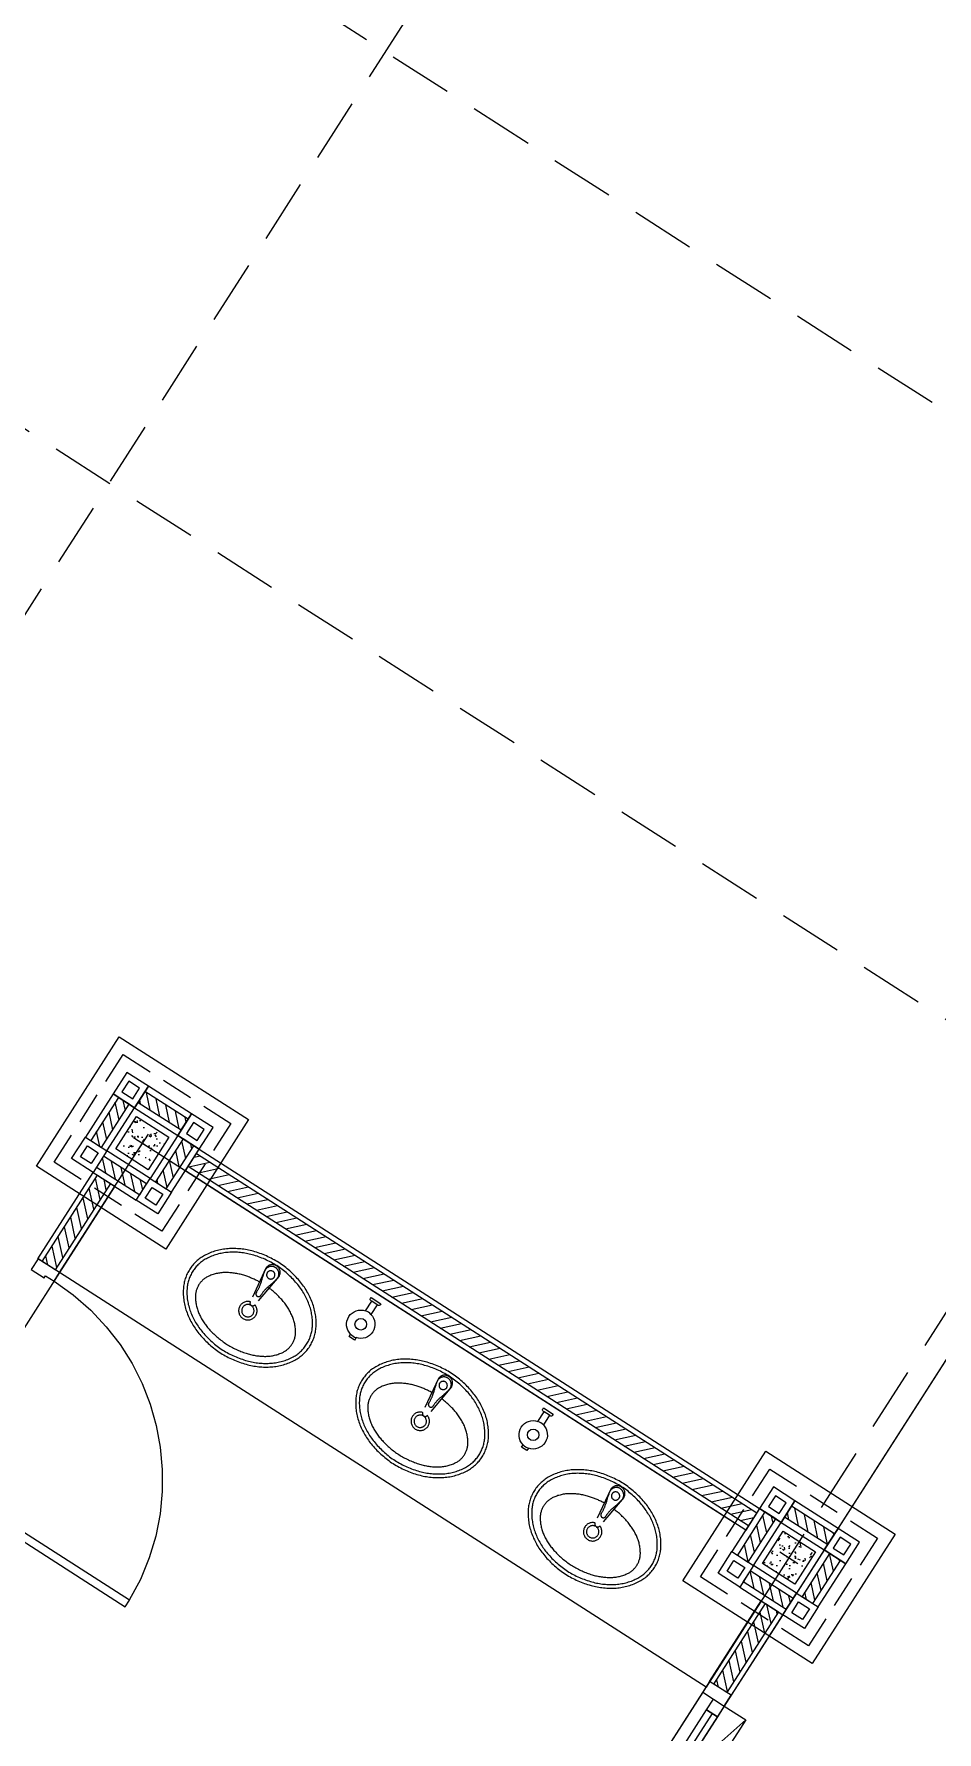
# Model space of a CAD drawing. Header units: millimetres. Extents: x -244126 to 368105, y -173968 to 259060.
# Drawn here: x -170248.38 to -170240.77, y 88082.85 to 88097.15 of the extents above; entities that cross this region are included whole.
import ezdxf
from ezdxf.xclip import XClip

# ---------------------------------------------------------------- set-up
doc = ezdxf.new("R2010")
doc.units = ezdxf.units.MM
doc.header["$MEASUREMENT"] = 0
doc.header["$XCLIPFRAME"] = 0
for name, pattern in [('DASHED2', [0.375, 0.25, -0.125]), ('HIDDEN', [9.524999999999999, 6.35, -3.175]), ('HIDDEN2', [0.1875, 0.125, -0.0625])]:
    doc.linetypes.add(name, pattern=pattern)
for name, color, linetype in [('2', 2, 'Continuous'), ('21', 21, 'Continuous'), ('8', 8, 'Continuous'), ('AU_CENTER', 2, 'Continuous'), ('AU_COLM_IN', 9, 'Continuous'), ('AU_COUNTER_HATCH', 8, 'Continuous'), ('AU_DOOR_IN', 15, 'Continuous'), ('AU_FURNITURE', 8, 'HIDDEN2'), ('AU_HIDDEN', 1, 'HIDDEN2'), ('AU_WALL', 2, 'Continuous'), ('AU_WALL_HAT', 15, 'Continuous'), ('AU_WIND', 7, 'Continuous'), ('AU_WIND_IN', 15, 'Continuous'), ('B27_Furniture', 8, 'Continuous'), ('CPP-COL', 5, 'Continuous'), ('DOOR', 2, 'Continuous'), ('DOOR-SWING', 15, 'HIDDEN'), ('ROOF1', 2, 'Continuous'), ('WALL', 2, 'Continuous')]:
    doc.layers.add(name, color=color, linetype=linetype)
doc.layers.add('WC-OUT-1', color=21, linetype='Continuous', lineweight=9)
doc.layers.add('WC-OUTL-1', color=8, linetype='Continuous', lineweight=5)

# ---------------------------------------------------------------- blocks, each defined once
blk = doc.blocks.new('SB_CENTER')
at = {"layer": 'AU_CENTER'}
for points in [[(-0.02499999999999858, 0), (0.02500000000000213, 0)], [(0, 0.02499999999999858), (0, -0.02499999999999858)]]:
    blk.add_lwpolyline(points, dxfattribs=at)
blk = doc.blocks.new('A$C813e3aed')
at = {"layer": 'CPP-COL'}
h = blk.add_hatch(dxfattribs=at)
h.set_pattern_fill('AR-CONC', color=11, scale=0.0005)
h.set_pattern_definition([(49.99999999999999, (0.09993666057289374, 0.1000024424374715), (0.09109233449800201, -0.007969542769451544), [0.009525, -0.104775]), (355, (0.09993666057289374, 0.1000024424374715), (-0.01762171071248467, 0.09552842261951758), [0.00762, -0.08382029208500001]), (100.4514447, (0.1075276640731317, 0.0993383156874188), (0.07347062354517664, 0.08755887595609756), [0.008095004399999998, -0.08904512229999997]), (46.18420000000001, (0.09993666057289374, 0.1254024424360978), (0.135539520446065, -0.02102116396636357), [0.0142875, -0.1571625]), (96.63555760999992, (0.1112316105727587, 0.1236506924378773), (0.1187020670257515, 0.1237130622988608), [0.01214251157, -0.13356780408]), (351.1841511700001, (0.09993666057289374, 0.1254024424360978), (0.1187020670324885, 0.1237130622927663), [0.011429983535, -0.12572986596]), (21, (0.1126366605731164, 0.1190524424364412), (0.07580719563456624, -0.05113259909354381), [0.009525, -0.104775]), (326.0000000000001, (0.1126366605731164, 0.1190524424364412), (0.03090101417382354, 0.09209398306115964), [0.00762, -0.08381999999999999]), (71.45144499999999, (0.1189539268725639, 0.1147913924869499), (0.1067082096393581, 0.04096138444295262), [0.008095004400000001, -0.0890449688]), (37.50000000000001, (0.09993666057289374, 0.1000024424374715), (0.001544301625295908, 0.04227751943657655), [0, -0.082804, 0, -0.08509, 0, -0.0841375]), (7.499999999999999, (0.09993666057289374, 0.1000024424374715), (0.03340983125515287, 0.05009028740905976), [0, -0.04851399999999999, 0, -0.080899, 0, -0.03206750000000001]), (327.5, (0.07161566057311575, 0.1000024424374715), (0.06779529758343569, -0.002864371996336722), [0, -0.03175, 0, -0.09906000000000001, 0, -0.131445]), (317.5, (0.0589156605728931, 0.1000024424374715), (0.07406459069300902, 0.01271324551666651), [0, -0.041275, 0, -0.065786, 0, -0.093345])])
h.paths.add_polyline_path([(0.02493666057398514, 0.02500244243856287), (0.1749366605718023, 0.02500244243856287), (0.1749366605718023, 0.1750024424363801), (0.02493666057398514, 0.1750024424363801)])
blk.add_lwpolyline([(7.40748509997502e-06, 2.389080691500567e-06), (0.2000074074821896, 2.389080691500567e-06), (0.2000074074821896, 0.2000023890777811), (7.40748509997502e-06, 0.2000023890777811)], close=True, dxfattribs=at)
at = {"layer": 'CPP-COL', "color": 11}
blk.add_lwpolyline([(0.02493666057398514, 0.02500244243856287), (0.1749366605718023, 0.02500244243856287), (0.1749366605718023, 0.1750024424363801), (0.02493666057398514, 0.1750024424363801)], close=True, dxfattribs=at)
at = {"layer": 'CPP-COL', "xscale": -1.666666666666667, "yscale": 1.666666666666667, "zscale": 1.666666666666667, "rotation": 6.991919043741746e-08}
blk.add_blockref('SB_CENTER', (0.1000074074836448, 0.1000023890792363), dxfattribs=at)
blk = doc.blocks.new('A$C17E623F9')
at = {"layer": 'AU_WALL_HAT'}
h = blk.add_hatch(dxfattribs=at)
h.set_pattern_fill('ANSI31', color=256, scale=0.01)
h.set_pattern_definition([(45, (-30616.9104475692, 7338.855152288292), (-0.02245064030267288, 0.02245064030267288), [])])
h.paths.add_polyline_path([(0.09999999999854481, 0.124999999998181), (-0.1000000000021828, 0.124999999998181), (-0.1000000000021828, 0.1749999999992724), (0.09999999999854481, 0.1749999999992724)])
h.paths.add_polyline_path([(-0.1749999999992724, 0.09999999999854481), (-0.125000000003638, 0.09999999999854481), (-0.125, -0.09999999999854481), (-0.1749999999956344, -0.09999999999854481)])
h.paths.add_polyline_path([(0.125, 0.09999999999854481), (0.1749999999956344, 0.09999999999854481), (0.1749999999992724, -0.09999999999854481), (0.125000000003638, -0.09999999999854481)])
h.paths.add_polyline_path([(-0.1000000000021828, -0.124999999998181), (0.09999999999854481, -0.124999999998181), (0.09999999999854481, -0.1749999999992724), (-0.1000000000021828, -0.1749999999992724)])
at = {"layer": '2', "ltscale": 0.01}
for points in [[(-0.1000000000021828, 0.09999999999854481), (-0.2000000000007276, 0.09999999999854481), (-0.2000000000007276, 0.1999999999989086), (-0.1000000000021828, 0.1999999999989086)], [(0.09999999999854481, 0.09999999999854481), (-0.1000000000021828, 0.09999999999854481), (-0.1000000000021828, 0.1999999999989086), (0.09999999999854481, 0.1999999999989086)], [(0.1999999999970896, 0.09999999999854481), (0.09999999999854481, 0.09999999999854481), (0.09999999999854481, 0.1999999999989086), (0.1999999999970896, 0.1999999999989086)], [(-0.2000000000007276, 0.09999999999854481), (-0.1000000000021828, 0.09999999999854481), (-0.09999999999854481, -0.09999999999854481), (-0.1999999999970896, -0.09999999999854481)], [(0.09999999999854481, 0.09999999999854481), (0.1999999999970896, 0.09999999999854481), (0.2000000000007276, -0.09999999999854481), (0.1000000000021828, -0.09999999999854481)], [(-0.09999999999854481, -0.09999999999854481), (-0.1999999999970896, -0.09999999999854481), (-0.1999999999970896, -0.1999999999989086), (-0.09999999999854481, -0.1999999999989086)], [(-0.1000000000021828, -0.09999999999854481), (0.09999999999854481, -0.09999999999854481), (0.09999999999854481, -0.1999999999989086), (-0.1000000000021828, -0.1999999999989086)], [(0.2000000000007276, -0.09999999999854481), (0.1000000000021828, -0.09999999999854481), (0.1000000000021828, -0.1999999999989086), (0.2000000000007276, -0.1999999999989086)]]:
    blk.add_lwpolyline(points, close=True, dxfattribs=at)
at = {"layer": '21', "ltscale": 0.01}
blk.add_lwpolyline([(-0.2999999999992724, -0.298784564422931), (0.2999999999992724, -0.298784564422931), (0.2999999999992724, 0.3012154355774328), (-0.2999999999992724, 0.3012154355774328)], close=True, dxfattribs=at)
at = {"layer": '8', "ltscale": 0.01}
for points in [[(-0.125000000003638, 0.124999999998181), (-0.1749999999992724, 0.124999999998181), (-0.1749999999992724, 0.1749999999992724), (-0.125000000003638, 0.1749999999992724)], [(0.09999999999854481, 0.124999999998181), (-0.1000000000021828, 0.124999999998181), (-0.1000000000021828, 0.1749999999992724), (0.09999999999854481, 0.1749999999992724)], [(0.1749999999956344, 0.124999999998181), (0.125, 0.124999999998181), (0.125, 0.1749999999992724), (0.1749999999956344, 0.1749999999992724)], [(-0.1749999999992724, 0.09999999999854481), (-0.125000000003638, 0.09999999999854481), (-0.125, -0.09999999999854481), (-0.1749999999956344, -0.09999999999854481)], [(0.125, 0.09999999999854481), (0.1749999999956344, 0.09999999999854481), (0.1749999999992724, -0.09999999999854481), (0.125000000003638, -0.09999999999854481)], [(-0.125, -0.124999999998181), (-0.1749999999956344, -0.124999999998181), (-0.1749999999956344, -0.1749999999992724), (-0.125, -0.1749999999992724)], [(-0.1000000000021828, -0.124999999998181), (0.09999999999854481, -0.124999999998181), (0.09999999999854481, -0.1749999999992724), (-0.1000000000021828, -0.1749999999992724)], [(0.1749999999992724, -0.124999999998181), (0.125000000003638, -0.124999999998181), (0.125000000003638, -0.1749999999992724), (0.1749999999992724, -0.1749999999992724)]]:
    blk.add_lwpolyline(points, close=True, dxfattribs=at)
at = {"layer": 'AU_HIDDEN', "color": 1}
blk.add_lwpolyline([(-0.249999999996362, -0.2487845644236586), (0.249999999996362, -0.2487845644236586), (0.249999999996362, 0.2512154355781604), (-0.249999999996362, 0.2512154355781604)], close=True, dxfattribs=at)
blk.add_blockref('A$C813e3aed', (-0.1000074074836448, -0.1000023890792363))
blk = doc.blocks.new('A$C704d0ba9')
at = {"layer": 'AU_FURNITURE', "linetype": 'HIDDEN2', "lineweight": 5}
for points in [[(-0.2233788786297168, 0, -0.07215937422468761), (-0.206627988276523, 0.1074643389024459, -0.0853415612592176), (-0.1618924240492561, 0.1957576656851643, -0.1061940653097148), (-0.09033729915381628, 0.2585114880747597, -0.1277803066978457), (-0.0134000000002743, 0.2785000000000082, -0.1277803066978423), (0.06353729915372242, 0.2585114880747597, -0.106194065309715), (0.1350924240491622, 0.1957576656851643, -0.08534156125921756), (0.1798279882759743, 0.1074643389024459, -0.07215937422468757), (0.1965788786291682, 0, -0.07215937422468757)], [(-0.2091009405582724, 0, -0.07205541953114566), (-0.1929830644553476, 0.1032629172177622, -0.08534156125921766), (-0.1504343355386482, 0.1872401485621822, -0.1061940653097148), (-0.08338790373818483, 0.2460398485025053, -0.1277803066978457), (-0.0134000000002743, 0.2642228892887033, -0.1277803066978429), (0.05658790373809097, 0.2460398485025053, -0.106194065309715), (0.1236343355380995, 0.1872401485621822, -0.08534156125921764), (0.166183064454799, 0.1032629172177622, -0.07205541953114565), (0.1823009405581502, 0, -0.07205541953114565)], [(-0.1191111502093918, 0.02225283041525472, -0.0446128779874801), (-0.1089052521106169, 0.08380238293170805, -0.07650333536489173), (-0.07982718241328257, 0.1514074258438995, -0.1071381470316493), (-0.03141101687333503, 0.2011020702209407, -0.1472931238526904), (0.01739999999972497, 0.2157999999999447, -0.1472931238526905), (0.06621101687278497, 0.2011020702209407, -0.1071381470316494), (0.1146271824131873, 0.1514074258438995, -0.07650333536489194), (0.1437052521100668, 0.08380238293170805, -0.0605554004061586), (0.1548765881070153, 0, -0.0605554004061586)], [(-0.2233788786297168, 0, 0.07215937422468761), (-0.206627988276523, -0.1074643389024459, 0.0853415612592176), (-0.1618924240492561, -0.1957576656851643, 0.1061940653097148), (-0.09033729915381628, -0.2585114880747597, 0.1277803066978457), (-0.0134000000002743, -0.2785000000000082, 0.1277803066978423), (0.06353729915372242, -0.2585114880747597, 0.106194065309715), (0.1350924240491622, -0.1957576656851643, 0.08534156125921756), (0.1798279882759743, -0.1074643389024459, 0.07215937422468757), (0.1965788786291682, 0, 0.07215937422468757)], [(-0.2091009405582724, 0, 0.07205541953114566), (-0.1929830644553476, -0.1032629172177622, 0.08534156125921766), (-0.1504343355386482, -0.1872401485621822, 0.1061940653097148), (-0.08338790373818483, -0.2460398485025053, 0.1277803066978457), (-0.0134000000002743, -0.2642228892887033, 0.1277803066978429), (0.05658790373809097, -0.2460398485025053, 0.106194065309715), (0.1236343355380995, -0.1872401485621822, 0.08534156125921764), (0.166183064454799, -0.1032629172177622, 0.07205541953114565), (0.1823009405581502, 0, 0.07205541953114565)], [(-0.207809249885031, 0, -0.0244120352336529), (-0.2077005003316117, 0.002908648791049018, -0.3855306421943258), (-0.1783651822115644, 0.03016449769700102), (-0.03483364588737459, 0.01099999999996726), (-0.03483364588737459, 0.01099999999996726, -0.4096674536362828), (-0.02483364588715631, 0)], [(-0.207809249885031, 0, 0.0244120352336529), (-0.2077005003316117, -0.002908648791049018, 0.3855306421943258), (-0.1783651822115644, -0.03016449769700102), (-0.03483364588737459, -0.01099999999996726), (-0.03483364588737459, -0.01099999999996726, 0.4096674536362828), (-0.02483364588715631, 0)], [(-0.0672606004077636, 0, 0.4668238623473271), (-0.07970219390927014, 0.01034497088403441, -0.07415453594042928), (-0.118912530957914, 0.01574292720545145, 0.04071126504909368), (-0.1703260856370434, 0.02909110816995053, 0.4212418915847052), (-0.2001220006335984, 0)], [(-0.0672606004077636, 0, -0.4668238623473271), (-0.07970219390927014, -0.01034497088403441, 0.07415453594042928), (-0.118912530957914, -0.01574292720545145, -0.04071126504909368), (-0.1703260856370434, -0.02909110816995053, -0.4212418915847052), (-0.2001220006335984, 0)], [(-0.1191111502093918, -0.02225283041525472, 0.0446128779874801), (-0.1089052521106169, -0.08380238293170805, 0.07650333536489173), (-0.07982718241328257, -0.1514074258438995, 0.1071381470316493), (-0.03141101687333503, -0.2011020702209407, 0.1472931238526904), (0.01739999999972497, -0.2157999999999447, 0.1472931238526905), (0.06621101687278497, -0.2011020702209407, 0.1071381470316494), (0.1146271824131873, -0.1514074258438995, 0.07650333536489194), (0.1437052521100668, -0.08380238293170805, 0.0605554004061586), (0.1548765881070153, 0, 0.0605554004061586)]]:
    blk.add_lwpolyline(points, format="xyb", dxfattribs=at)
for centre, radius, start, end in [((-0.1660000000001673, 0), 0.01619999999999999, 0, 180), ((-0.1660000000001673, 0), 0.01619999999999999, 180, 0), ((0, 0), 0.036, 0, 162.2818330009893), ((0, 0), 0.036, 197.7181669990107, 0), ((0, 0), 0.02410020746798667, 0, 180), ((0, 0), 0.02410020746798667, 180, 0)]:
    blk.add_arc(centre, radius, start, end, dxfattribs=at)
blk = doc.blocks.new('A$C24739418')
at = {"layer": 'WC-OUT-1', "color": 7}
blk.add_lwpolyline([(0.01133332200015502, -0.01516126899502979), (0.01133332199980686, -0.0161904599999616, -0.414213562373095), (0.004857137999806582, -0.02266664399996898), (0, -0.02266664399996898), (0, 0.02266664399996898), (0.004857137999806582, 0.02266664399996898, -0.414213562373095), (0.01133332199980686, 0.0161904599999616), (0.01133332200015502, 0.01512709692599401), (0.01133332200015502, 0.01248291396518653), (0.05598496455513668, 0.01248291396518653, -0.7950106657694683), (0.164015035445118, 0.01248291396518653), (0.1750000000001819, 0.01248291396518653), (0.1750000000001819, -0.0125170860342223), (0.164015035445118, -0.0125170860342223, -0.7950106657694681), (0.05598496455517221, -0.0125170860342223), (0.01133332200015502, -0.0125170860342223)], format="xyb", close=True, dxfattribs=at)
at = {"layer": 'WC-OUTL-1'}
blk.add_lwpolyline([(0.01133332200015502, 0.01248291396518653), (0.01133332200015502, -0.0125170860342223)], dxfattribs=at)
blk.add_circle((0.1100000000001273, -1.708603451788804e-05), 0.02266664399996899, dxfattribs=at)
for start, end in [(166.9701477834944, 193.0298522165056), (346.9701477834944, 13.02985221650558)]:
    blk.add_arc((0.1100000000001273, -1.708603451788804e-05), 0.05544252929039409, start, end, dxfattribs=at)
blk = doc.blocks.new('A$C748caf27')
at = {"ltscale": 0.01}
blk.add_line((0.1999999999970896, 0), (0.1999999999970896, 0.8000000000001819), dxfattribs=at)
at = {"layer": 'AU_DOOR_IN', "linetype": 'HIDDEN2'}
for points in [[(0.09999999999854481, 0.05000000000109139), (0, 0.05000000000109139), (0, 0.749999999996362), (0.09999999999854481, 0.749999999996362)], [(0, 0.05000000000109139), (0.09999999999854481, 0.4000000000005457), (0, 0.749999999996362)]]:
    blk.add_lwpolyline(points, dxfattribs=at)
at = {"layer": 'AU_WIND'}
for points in [[(0.09999999999854481, 0.8000000000001819), (0.09999999999854481, 0.7499999999990905), (0.1999999999970896, 0.7499999999990905), (0.1999999999970896, 0.8000000000001819)], [(0.1499999999941792, 0.7499999999990905), (0.1499999999941792, 0.6999999999979991), (0.09999999999854481, 0.6999999999979991), (0.09999999999854481, 0.7499999999990905)], [(0.1499999999941792, 0.1000000000021828), (0.1499999999941792, 0.05000000000109139), (0.09999999999854481, 0.05000000000109139), (0.09999999999854481, 0.1000000000021828)], [(0.09999999999854481, 0.05000000000109139), (0.09999999999854481, 0), (0.1999999999970896, 0), (0.1999999999970896, 0.05000000000109139)]]:
    blk.add_lwpolyline(points, close=True, dxfattribs=at)
blk.add_lwpolyline([(0.125, 0.1000000000021828), (0.125, 0.6999999999961801)], dxfattribs=at)
at = {"layer": 'AU_WIND_IN'}
blk.add_lwpolyline([(0.1999999999970896, 0.05000000000109139), (0.1999999999970896, 0.7499999999990905)], dxfattribs=at)
blk.add_lwpolyline([(0.09999999999854481, 0.1000000000021828), (0.09999999999854481, 0.6999999999979991), (0.1499999999941792, 0.6999999999979991), (0.1499999999941792, 0.1000000000021828)], close=True, dxfattribs=at)
blk = doc.blocks.new('A$C93A0')
at = {"layer": 'DOOR', "color": 7}
for points in [[(-0.02810011659520484, 0.9213541682018622), (0.001899883404881564, 0.9213541682018622), (0.001899883404881564, 0.00135416820190315), (-0.02810011659520484, 0.00135416820190315)], [(-0.02810011659531853, 0.00135416820190315), (-0.06810011659528215, 0.00135416820190315), (-0.06810011659528215, -0.09864583179811959), (-0.01810011659532762, -0.09864583179811959), (-0.01810011659532762, -0.03864583179811731), (-0.02810011659531853, -0.03864583179811731)], [(0.8818998834049907, -0.04864583179810822), (0.8818998834049907, -0.03864583179811731), (0.8918998834049816, -0.03864583179811731), (0.8918998834049816, 0.00135416820190315), (0.9318998834049452, 0.00135416820190315), (0.9318998834049452, -0.09864583179811959), (0.8818998834049907, -0.09864583179811959), (0.8818998834049907, -0.03864583179811731)]]:
    blk.add_lwpolyline(points, close=True, dxfattribs=at)
at = {"layer": 'DOOR-SWING'}
blk.add_arc((-0.02810011659520484, 0.00135416820190315), 0.9199999999999591, 0, 88.13132809567338, dxfattribs=at)
blk = doc.blocks.new('bfbf')
at = {"layer": 'B27_Furniture', "rotation": 90}
blk.add_blockref('A$C93A0', (-0.09864583179808051, 0.06810011659524662), dxfattribs=at)
blk = doc.blocks.new('A$C8d4ba1c4')
at = {"layer": 'AU_WALL_HAT'}
h = blk.add_hatch(dxfattribs=at)
h.set_pattern_fill('ANSI31', color=256, scale=0.01, angle=-180)
h.set_pattern_definition([(224.9999999999999, (36710.20595314711, -7320.685950013498), (0.02245064030267286, -0.0224506403026729), [])])
h.paths.add_polyline_path([(7.755733661769248, 6.659049986570606), (7.355733098654873, 6.659049986577882), (7.355733098654873, 6.719049986575554), (7.755733661769248, 6.719049986568278)])
h = blk.add_hatch(dxfattribs=at)
h.set_pattern_fill('ANSI31', color=256, scale=0.01, angle=-90.00000000000006)
h.set_pattern_definition([(314.9999999999999, (7339.432177353992, 36703.06404998666), (0.0224506403026729, 0.02245064030267287), [])])
h.paths.add_polyline_path([(7.975733661764593, 3.839049986629105), (7.975733661764593, 6.439049986583994), (8.035733661762265, 6.439049986583994), (8.035733661762265, 3.839049986629105)])
h = blk.add_hatch(dxfattribs=at)
h.set_pattern_fill('ANSI31', color=256, scale=0.01, angle=-180)
h.set_pattern_definition([(224.9999999999999, (36710.40595314711, -7323.785950013445), (0.02245064030267286, -0.0224506403026729), [])])
h.paths.add_polyline_path([(7.755733661768886, 3.559049986622993), (7.381957868635276, 3.559049986626631), (7.381957868635276, 3.619049986624303), (7.755733661768886, 3.619049986620665)])
at = {"color": 7}
blk.add_line((7.355733098654873, 6.638479193781675), (6.355733098654873, 6.639049986581083), dxfattribs=at)
blk.add_lwpolyline([(7.955733668752714, 3.639049986624739), (7.355733668754169, 3.639049986624739), (7.355733682742198, 6.639037131179064), (7.955733654771961, 6.639062841946723), (7.955733668752714, 3.889039802335899)], dxfattribs=at)
at = {"layer": 'AU_COLM_IN', "linetype": 'Continuous'}
for points in [[(7.755733661769248, 6.659049986570606), (7.355733098654873, 6.659049986577882), (7.355733098654873, 6.719049986575554), (7.755733661769248, 6.719049986568278)], [(7.975733661764593, 3.839049986629105), (7.975733661764593, 6.439049986583994), (8.035733661762265, 6.439049986583994), (8.035733661762265, 3.839049986629105)], [(7.755733661768886, 3.559049986622993), (7.381957868635276, 3.559049986626631), (7.381957868635276, 3.619049986624303), (7.755733661768886, 3.619049986620665)]]:
    blk.add_lwpolyline(points, close=True, dxfattribs=at)
at = {"layer": 'AU_WALL', "color": 2}
blk.add_lwpolyline([(3.955733661729937, 12.73904998652142), (24.15451822614887, 12.7390499865287), (24.15451822614887, 3.539049986633472), (3.955733661729937, 3.539049986626196)], dxfattribs=at)
for points in [[(3.955733661772683, 12.73904998658691), (24.15573366172612, 12.73904998658691), (24.15573366172612, 3.539049986633472), (3.955733661772683, 3.539049986633472)], [(7.755733661769248, 6.639049986566532), (7.355733098654873, 6.639049986573808), (7.355733098654873, 6.739049986572352), (7.755733661769248, 6.739049986572352)], [(7.955733661760519, 3.839049986629105), (7.955733661760519, 6.439049986583994), (8.055733661759064, 6.439049986583994), (8.05573366176634, 3.839049986629105)], [(7.755733661768886, 3.539049986618918), (7.381957868635276, 3.539049986622556), (7.381957868635276, 3.639049986621101), (7.755733661768886, 3.639049986624739)]]:
    blk.add_lwpolyline(points, close=True, dxfattribs=at)
at = {"layer": 'WALL', "color": 8, "linetype": 'DASHED2'}
for p, q in [((12.0557336617494, 25.35208462756214), (12.0557336617494, -0.515932312026365)), ((10.0557336617494, 14.38528207072324), (10.0557336617494, -0.515932312026365)), ((26.43931029330633, 8.139049986610189), (-1.032883935586369, 8.139049986610189)), ((26.43931029330633, 3.639049986610189), (-1.032883935586369, 3.639049986610189))]:
    blk.add_line(p, q, dxfattribs=at)
at = {"rotation": 180}
for p in [(7.930738590390888, 5.539026472884869, -2.882499999999993), (7.930738590390888, 4.739026472881958, -2.882499999999993)]:
    blk.add_blockref('A$C24739418', p, dxfattribs=at)
at = {"ltscale": 0.01, "rotation": 90.00000000000001}
blk.add_blockref('A$C748caf27', (7.381957868635276, 3.43904998662765), dxfattribs=at)
at = {"layer": '2', "ltscale": 0.01, "xscale": -1, "rotation": 270}
for p in [(7.955733661767795, 6.639049986632015), (7.955733661767795, 3.639049986632015)]:
    blk.add_blockref('A$C17E623F9', p, dxfattribs=at)
at = {"layer": 'AU_COUNTER_HATCH', "rotation": 180}
for p in [(7.627317469649483, 5.939043558923002, -2.882499999999993), (7.627317469649483, 5.139043558920092, -2.882499999999993), (7.627317469649483, 4.339043558924457, -2.882499999999993)]:
    blk.add_blockref('A$C704d0ba9', p, dxfattribs=at)
at = {"layer": 'ROOF1', "xscale": -1, "rotation": 270}
blk.add_blockref('bfbf', (6.355733098654873, 6.73847919378022), dxfattribs=at)
blk = doc.blocks.new('G$CE2FEF259')
at = {"layer": 'WALL', "color": 8, "rotation": 57.34642066895898}
blk.add_blockref('A$C8d4ba1c4', (339.3893299512565, 1025.864786661696), dxfattribs=at)

msp = doc.modelspace()

# ---------------------------------------------------------------- block references
at = {"layer": 'WALL'}
ref = msp.add_blockref('G$CE2FEF259', (-170976.4656206129, 85853.65289265019), dxfattribs=dict(at, xscale=2.15622, yscale=2.15622, zscale=2.15622))
XClip(ref).set_block_clipping_path([(229.89170362055302, 427.7812507301569), (2596.170375071466, 1370.8402830809355)])

doc.saveas('drawing.dxf')
